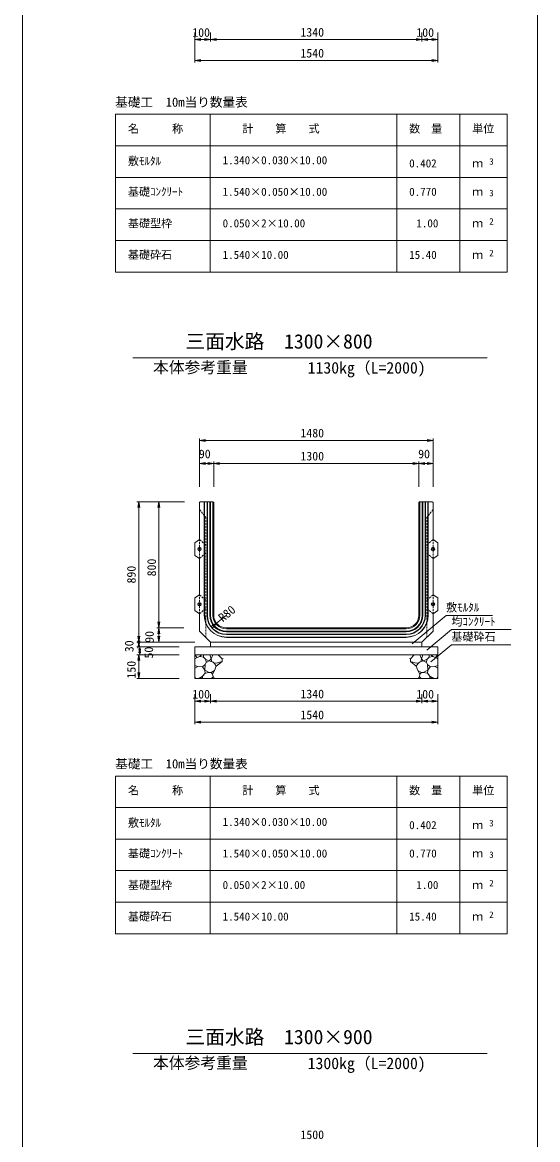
# Model space of a CAD drawing. Units: millimetres on the paper. Extents: x 0 to 840, y 0 to 594.
# Drawn here: x 538 to 603.4, y 298.4 to 440.1 of the extents above; entities that cross this region are included whole.
import ezdxf
from ezdxf.enums import TextEntityAlignment as Align

# ---------------------------------------------------------------- set-up
doc = ezdxf.new("R2010")
doc.units = ezdxf.units.MM
doc.linetypes.add('USER1', pattern=[0.375, 0.25, -0.125])
for name, color, linetype, lineweight in [('D-MTR-FRAM（材料表図枠）', 7, 'Continuous', 18), ('D-STR-DIM（寸法）', 7, 'Continuous', 18), ('D-STR-HTXT（旗揚げ）', 7, 'Continuous', 18), ('D-STR-STRn（構造物）', 7, 'Continuous', 18), ('D-STR（構造物外形線）', 1, 'Continuous', 18), ('D-TTL-TXT（文字）', 7, 'Continuous', 18)]:
    doc.layers.add(name, color=color, linetype=linetype, lineweight=lineweight)
doc.layers.add('D-MTR-TXT(文字列）', color=7, linetype='Continuous')
doc.layers.add('D-STR-TXT（文字）', color=7, linetype='Continuous')
doc.styles.add('ＭＳ ゴシック', font='')
doc.styles.get('ＭＳ ゴシック').set_extended_font_data('MS Gothic')

msp = doc.modelspace()

# ---------------------------------------------------------------- linework, layer by layer
at = {"layer": 'D-MTR-FRAM（材料表図枠）'}
for p, q in [((538.036, 574), (538.036, 20)), ((603.358, 574), (603.358, 20))]:
    msp.add_line(p, q, dxfattribs=at)
at = {"layer": 'D-MTR-FRAM（材料表図枠）', "color": 2}
for p, q in [((549.854, 428.442), (599.493, 428.442)), ((549.854, 408.442), (549.854, 428.442)), ((561.854, 408.442), (561.854, 428.442)), ((585.493, 408.442), (585.493, 428.442)), ((593.493, 415.642), (593.493, 428.442)), ((593.493, 408.442), (593.493, 428.442)), ((599.493, 408.442), (599.493, 428.442)), ((549.854, 424.442), (599.493, 424.442)), ((549.854, 420.442), (599.493, 420.442)), ((549.854, 416.442), (599.493, 416.442)), ((549.854, 412.442), (599.493, 412.442)), ((549.854, 408.442), (599.493, 408.442)), ((549.854, 344.537), (599.493, 344.537)), ((549.854, 324.537), (549.854, 344.537)), ((561.854, 324.537), (561.854, 344.537)), ((585.493, 324.537), (585.493, 344.537)), ((593.493, 331.737), (593.493, 344.537)), ((593.493, 324.537), (593.493, 344.537)), ((599.493, 324.537), (599.493, 344.537)), ((549.854, 340.537), (599.493, 340.537)), ((549.854, 336.537), (599.493, 336.537)), ((549.854, 332.537), (599.493, 332.537)), ((549.854, 328.537), (599.493, 328.537)), ((549.854, 324.537), (599.493, 324.537))]:
    msp.add_line(p, q, dxfattribs=at)
at = {"layer": 'D-STR-DIM（寸法）'}
for p, q in [((559.896, 438.823), (559.896, 437.671)), ((559.896, 438.823), (559.896, 435.017)), ((559.896, 437.921), (560.646, 438.046)), ((559.896, 437.921), (559.996, 437.921)), ((560.646, 437.796), (559.896, 437.921)), ((559.996, 437.921), (561.796, 437.921)), ((561.146, 438.046), (561.896, 437.921)), ((561.896, 437.921), (561.146, 437.796)), ((561.896, 437.921), (561.796, 437.921)), ((561.896, 438.823), (561.896, 437.671)), ((561.896, 438.823), (561.896, 437.671)), ((561.896, 437.921), (562.646, 438.046)), ((561.896, 437.921), (561.996, 437.921)), ((562.646, 437.796), (561.896, 437.921)), ((588.596, 437.921), (561.996, 437.921)), ((587.946, 438.046), (588.696, 437.921)), ((588.696, 437.921), (587.946, 437.796)), ((588.696, 437.921), (588.596, 437.921)), ((588.696, 438.823), (588.696, 437.671)), ((588.696, 438.823), (588.696, 437.671)), ((588.696, 437.921), (589.446, 438.046)), ((588.696, 437.921), (588.796, 437.921)), ((589.446, 437.796), (588.696, 437.921)), ((590.596, 437.921), (588.796, 437.921)), ((589.946, 438.046), (590.696, 437.921)), ((590.696, 437.921), (589.946, 437.796)), ((590.696, 437.921), (590.596, 437.921)), ((590.696, 438.823), (590.696, 437.671)), ((590.696, 438.823), (590.696, 435.017)), ((559.896, 435.267), (560.646, 435.392)), ((559.896, 435.267), (559.996, 435.267)), ((560.646, 435.142), (559.896, 435.267)), ((559.996, 435.267), (590.596, 435.267)), ((589.946, 435.392), (590.696, 435.267)), ((590.696, 435.267), (589.946, 435.142)), ((590.696, 435.267), (590.596, 435.267)), ((560.496, 381.218), (560.496, 387.348)), ((560.496, 387.098), (561.246, 387.223)), ((560.496, 387.098), (560.596, 387.098)), ((561.246, 386.973), (560.496, 387.098)), ((589.996, 387.098), (560.596, 387.098)), ((589.346, 387.223), (590.096, 387.098)), ((590.096, 387.098), (589.346, 386.973)), ((590.096, 387.098), (589.996, 387.098)), ((590.096, 381.218), (590.096, 387.348)), ((560.496, 381.218), (560.496, 384.425)), ((560.496, 384.175), (561.246, 384.3)), ((560.496, 384.175), (560.596, 384.175)), ((561.246, 384.05), (560.496, 384.175)), ((560.596, 384.175), (562.196, 384.175)), ((561.546, 384.3), (562.296, 384.175)), ((562.296, 384.175), (561.546, 384.05)), ((562.296, 384.175), (562.196, 384.175)), ((562.296, 381.218), (562.296, 384.425)), ((562.296, 381.218), (562.296, 384.425)), ((562.296, 384.175), (563.046, 384.3)), ((562.296, 384.175), (562.396, 384.175)), ((563.046, 384.05), (562.296, 384.175)), ((562.396, 384.175), (588.196, 384.175)), ((587.546, 384.3), (588.296, 384.175)), ((588.296, 384.175), (587.546, 384.05)), ((588.296, 384.175), (588.196, 384.175)), ((588.296, 381.218), (588.296, 384.425)), ((588.296, 381.218), (588.296, 384.425)), ((588.296, 384.175), (589.046, 384.3)), ((588.296, 384.175), (588.396, 384.175)), ((589.046, 384.05), (588.296, 384.175)), ((589.996, 384.175), (588.396, 384.175)), ((589.346, 384.3), (590.096, 384.175)), ((590.096, 384.175), (589.346, 384.05)), ((590.096, 384.175), (589.996, 384.175)), ((590.096, 381.218), (590.096, 384.425)), ((558.596, 379.318), (552.533, 379.318)), ((552.658, 378.568), (552.783, 379.318)), ((552.783, 379.318), (552.783, 379.218)), ((552.783, 379.318), (552.908, 378.568)), ((552.783, 379.218), (552.783, 361.618)), ((558.596, 379.318), (555.101, 379.318)), ((555.226, 378.568), (555.351, 379.318)), ((555.351, 379.318), (555.351, 379.218)), ((555.351, 379.318), (555.476, 378.568)), ((555.351, 379.218), (555.351, 363.418)), ((563.896, 364.918), (562.655, 363.908)), ((558.496, 363.318), (555.101, 363.318)), ((558.496, 363.318), (555.101, 363.318)), ((555.351, 363.318), (555.226, 364.068)), ((555.226, 362.568), (555.351, 363.318)), ((555.476, 364.068), (555.351, 363.318)), ((555.351, 363.318), (555.351, 363.418)), ((555.351, 363.318), (555.351, 363.218)), ((555.351, 363.318), (555.476, 362.568)), ((555.351, 363.218), (555.351, 361.618)), ((561.994, 363.532), (562.655, 363.908)), ((562.655, 363.908), (562.152, 363.338)), ((562.577, 363.845), (562.5, 363.782)), ((562.655, 363.908), (562.577, 363.845)), ((559.896, 361.518), (552.533, 361.518)), ((559.896, 361.518), (552.533, 361.518)), ((552.783, 361.518), (552.658, 362.268)), ((552.783, 360.918), (552.658, 361.668)), ((552.658, 360.768), (552.783, 361.518)), ((552.908, 362.268), (552.783, 361.518)), ((552.908, 361.668), (552.783, 360.918)), ((552.783, 361.518), (552.783, 361.618)), ((552.783, 361.518), (552.783, 361.418)), ((552.783, 361.518), (552.908, 360.768)), ((552.783, 361.418), (552.783, 361.018)), ((559.896, 361.518), (555.101, 361.518)), ((555.351, 361.518), (555.226, 362.268)), ((555.476, 362.268), (555.351, 361.518)), ((555.351, 361.518), (555.351, 361.618)), ((557.896, 360.918), (552.533, 360.918)), ((557.896, 359.918), (552.533, 359.918)), ((557.896, 360.918), (552.658, 360.918)), ((557.896, 359.918), (552.658, 359.918)), ((552.658, 359.168), (552.783, 359.918)), ((552.783, 360.918), (552.783, 361.018)), ((552.783, 360.168), (552.908, 360.918)), ((552.908, 359.918), (552.783, 360.668)), ((552.783, 359.918), (552.783, 359.818)), ((552.783, 359.918), (552.908, 359.168)), ((552.908, 360.918), (552.908, 360.818)), ((552.908, 360.918), (553.033, 360.168)), ((552.908, 360.818), (552.908, 360.018)), ((553.033, 360.668), (552.908, 359.918)), ((552.908, 359.918), (552.908, 360.018)), ((552.783, 359.818), (552.783, 357.018)), ((552.783, 356.918), (552.658, 357.668)), ((552.908, 357.668), (552.783, 356.918)), ((557.896, 356.918), (552.533, 356.918)), ((552.783, 356.918), (552.783, 357.018)), ((559.896, 354.918), (559.896, 353.766)), ((559.896, 354.918), (559.896, 351.112)), ((561.896, 354.918), (561.896, 353.766)), ((561.896, 354.918), (561.896, 353.766)), ((588.696, 354.918), (588.696, 353.766)), ((588.696, 354.918), (588.696, 353.766)), ((590.696, 354.918), (590.696, 353.766)), ((590.696, 354.918), (590.696, 351.112)), ((559.896, 354.016), (560.646, 354.141)), ((559.896, 354.016), (559.996, 354.016)), ((560.646, 353.891), (559.896, 354.016)), ((559.996, 354.016), (561.796, 354.016)), ((561.146, 354.141), (561.896, 354.016)), ((561.896, 354.016), (561.146, 353.891)), ((561.896, 354.016), (561.796, 354.016)), ((561.896, 354.016), (562.646, 354.141)), ((561.896, 354.016), (561.996, 354.016)), ((562.646, 353.891), (561.896, 354.016)), ((588.596, 354.016), (561.996, 354.016)), ((587.946, 354.141), (588.696, 354.016)), ((588.696, 354.016), (587.946, 353.891)), ((588.696, 354.016), (588.596, 354.016)), ((588.696, 354.016), (589.446, 354.141)), ((588.696, 354.016), (588.796, 354.016)), ((589.446, 353.891), (588.696, 354.016)), ((590.596, 354.016), (588.796, 354.016)), ((589.946, 354.141), (590.696, 354.016)), ((590.696, 354.016), (589.946, 353.891)), ((590.696, 354.016), (590.596, 354.016)), ((559.896, 351.362), (560.646, 351.487)), ((589.946, 351.487), (590.696, 351.362)), ((559.896, 351.362), (559.996, 351.362)), ((560.646, 351.237), (559.896, 351.362)), ((559.996, 351.362), (590.596, 351.362)), ((590.696, 351.362), (589.946, 351.237)), ((590.696, 351.362), (590.596, 351.362))]:
    msp.add_line(p, q, dxfattribs=at)
at = {"layer": 'D-STR-HTXT（旗揚げ）'}
for p, q in [((587.469, 361.279), (591.762, 364.886)), ((597.627, 364.886), (591.762, 364.886)), ((589.306, 360.479), (592.425, 363.1)), ((599.996, 363.1), (592.425, 363.1)), ((589.836, 359.012), (592.425, 361.188)), ((599.971, 361.188), (592.425, 361.188))]:
    msp.add_line(p, q, dxfattribs=at)
at = {"layer": 'D-STR-STRn（構造物）'}
for p, q in [((561.896, 361.518), (561.896, 360.918)), ((588.696, 361.518), (588.696, 360.918)), ((559.896, 360.918), (590.696, 360.918)), ((559.896, 356.918), (559.896, 360.918)), ((559.896, 359.918), (590.696, 359.918)), ((560.202, 359.571), (559.91, 359.918)), ((560.539, 359.679), (560.76, 359.918)), ((561.005, 359.605), (560.988, 359.918)), ((561.793, 359.918), (561.962, 359.385)), ((561.962, 359.385), (562.17, 359.918)), ((562.877, 359.918), (563.357, 359.383)), ((587.714, 359.918), (587.235, 359.383)), ((588.629, 359.385), (588.421, 359.918)), ((588.798, 359.918), (588.629, 359.385)), ((589.587, 359.605), (589.604, 359.918)), ((590.052, 359.679), (589.831, 359.918)), ((590.389, 359.571), (590.681, 359.918)), ((590.696, 356.918), (590.696, 360.918)), ((560.202, 359.571), (559.896, 359.39)), ((560.269, 358.411), (559.896, 358.568)), ((560.539, 359.679), (560.202, 359.571)), ((561.005, 359.605), (560.539, 359.679)), ((560.855, 358.401), (561.201, 358.669)), ((561.285, 359.298), (561.005, 359.605)), ((561.16, 357.978), (561.201, 358.669)), ((561.201, 358.669), (561.336, 358.941)), ((561.336, 358.941), (561.285, 359.298)), ((561.731, 359.145), (561.285, 359.298)), ((561.336, 358.941), (561.731, 359.145)), ((561.962, 359.385), (561.731, 359.145)), ((561.731, 359.145), (562.207, 358.969)), ((561.962, 359.385), (562.052, 359.026)), ((562.207, 358.969), (562.383, 358.801)), ((562.295, 358.885), (562.618, 358.854)), ((562.383, 358.801), (562.621, 358.484)), ((562.621, 358.484), (562.412, 357.925)), ((562.618, 358.854), (563.357, 359.043)), ((562.621, 358.484), (563.357, 359.043)), ((563.357, 359.383), (563.483, 359.446)), ((563.357, 359.383), (563.357, 359.043)), ((563.357, 359.043), (563.371, 359.04)), ((587.235, 359.383), (587.109, 359.446)), ((587.235, 359.043), (587.22, 359.04)), ((587.235, 359.383), (587.235, 359.043)), ((587.973, 358.854), (587.235, 359.043)), ((587.97, 358.484), (587.235, 359.043)), ((588.208, 358.801), (587.97, 358.484)), ((587.97, 358.484), (588.179, 357.925)), ((588.296, 358.885), (587.973, 358.854)), ((588.384, 358.969), (588.208, 358.801)), ((588.86, 359.145), (588.384, 358.969)), ((588.629, 359.385), (588.539, 359.026)), ((588.629, 359.385), (588.86, 359.145)), ((588.86, 359.145), (589.306, 359.298)), ((589.255, 358.941), (588.86, 359.145)), ((589.255, 358.941), (589.306, 359.298)), ((589.39, 358.669), (589.255, 358.941)), ((589.306, 359.298), (589.587, 359.605)), ((589.431, 357.978), (589.39, 358.669)), ((589.736, 358.401), (589.39, 358.669)), ((589.587, 359.605), (590.052, 359.679)), ((590.052, 359.679), (590.389, 359.571)), ((590.322, 358.411), (590.696, 358.568)), ((590.389, 359.571), (590.696, 359.39)), ((559.896, 358.198), (560.269, 358.411)), ((560.018, 356.918), (559.896, 357.175)), ((560.269, 358.411), (560.855, 358.401)), ((560.487, 356.971), (560.88, 357.187)), ((561.16, 357.978), (560.855, 358.401)), ((560.88, 357.187), (561.197, 357.589)), ((560.88, 357.187), (560.887, 356.986)), ((561.197, 357.589), (561.16, 357.978)), ((561.16, 357.978), (561.732, 357.668)), ((561.732, 357.668), (561.197, 357.589)), ((561.974, 357.65), (561.732, 357.668)), ((562.412, 357.925), (561.974, 357.65)), ((561.974, 357.65), (562.156, 357.463)), ((562.007, 356.918), (562.224, 357.135)), ((562.156, 357.463), (562.412, 357.925)), ((562.224, 357.135), (562.156, 357.463)), ((562.224, 357.135), (562.337, 357.031)), ((588.435, 357.463), (588.179, 357.925)), ((588.179, 357.925), (588.617, 357.65)), ((588.367, 357.135), (588.254, 357.031)), ((588.367, 357.135), (588.435, 357.463)), ((588.584, 356.918), (588.367, 357.135)), ((588.617, 357.65), (588.435, 357.463)), ((588.617, 357.65), (588.859, 357.668)), ((589.431, 357.978), (588.859, 357.668)), ((588.859, 357.668), (589.395, 357.589)), ((589.395, 357.589), (589.431, 357.978)), ((589.711, 357.187), (589.395, 357.589)), ((589.431, 357.978), (589.736, 358.401)), ((589.711, 357.187), (589.704, 356.986)), ((590.104, 356.971), (589.711, 357.187)), ((590.322, 358.411), (589.736, 358.401)), ((590.696, 358.198), (590.322, 358.411)), ((590.573, 356.918), (590.696, 357.175)), ((559.896, 356.918), (590.696, 356.918)), ((560.487, 356.971), (560.268, 356.918)), ((560.849, 356.985), (560.487, 356.971)), ((561, 356.918), (560.849, 356.985)), ((589.591, 356.918), (589.742, 356.985)), ((589.742, 356.985), (590.104, 356.971)), ((590.104, 356.971), (590.323, 356.918))]:
    msp.add_line(p, q, dxfattribs=at)
at = {"layer": 'D-STR（構造物外形線）'}
for p, q in [((560.596, 379.318), (560.496, 379.218)), ((560.496, 374.518), (560.496, 379.218)), ((560.596, 379.318), (562.196, 379.318)), ((561.096, 364.918), (561.096, 379.318)), ((561.136, 364.918), (561.136, 379.318)), ((561.456, 364.918), (561.456, 379.318)), ((561.496, 364.918), (561.496, 379.318)), ((561.796, 364.918), (561.796, 379.318)), ((561.876, 364.918), (561.876, 379.318)), ((562.176, 364.918), (562.176, 379.318)), ((562.196, 379.318), (562.296, 379.218)), ((562.296, 364.918), (562.296, 379.218)), ((588.396, 379.318), (588.296, 379.218)), ((588.296, 364.918), (588.296, 379.218)), ((588.396, 379.318), (589.996, 379.318)), ((588.416, 364.918), (588.416, 379.318)), ((588.716, 364.918), (588.716, 379.318)), ((588.796, 364.918), (588.796, 379.318)), ((589.096, 364.918), (589.096, 379.318)), ((589.136, 364.918), (589.136, 379.318)), ((589.456, 364.918), (589.456, 379.318)), ((589.496, 364.918), (589.496, 379.318)), ((589.996, 379.318), (590.096, 379.218)), ((590.096, 374.518), (590.096, 379.218)), ((560.496, 374.518), (559.896, 374.118)), ((559.896, 372.518), (559.896, 374.118)), ((590.096, 374.518), (590.696, 374.118)), ((590.696, 372.518), (590.696, 374.118)), ((559.896, 372.518), (560.496, 372.118)), ((560.496, 367.518), (560.496, 372.118)), ((590.696, 372.518), (590.096, 372.118)), ((590.096, 367.518), (590.096, 372.118)), ((560.496, 367.518), (559.896, 367.118)), ((559.896, 365.518), (559.896, 367.118)), ((590.096, 367.518), (590.696, 367.118)), ((590.696, 365.518), (590.696, 367.118)), ((559.896, 365.518), (560.496, 365.118)), ((560.496, 362.918), (560.496, 365.118)), ((590.696, 365.518), (590.096, 365.118)), ((590.096, 362.918), (590.096, 365.118)), ((560.496, 362.918), (561.896, 361.518)), ((586.696, 363.318), (563.896, 363.318)), ((586.696, 363.198), (563.896, 363.198)), ((586.696, 362.898), (563.896, 362.898)), ((586.696, 362.818), (563.896, 362.818)), ((590.096, 362.918), (588.696, 361.518)), ((561.896, 361.518), (588.696, 361.518)), ((586.696, 362.518), (563.896, 362.518)), ((586.696, 362.478), (563.896, 362.478)), ((586.696, 362.158), (563.896, 362.158)), ((586.696, 362.118), (563.896, 362.118))]:
    msp.add_line(p, q, dxfattribs=at)
at = {"layer": 'D-STR（構造物外形線）', "linetype": 'USER1'}
for p, q in [((560.496, 378.318), (561.296, 377.318)), ((590.096, 378.318), (589.296, 377.318)), ((561.296, 362.118), (561.296, 377.318)), ((589.296, 362.118), (589.296, 377.318)), ((560.496, 374.518), (561.296, 373.818)), ((560.496, 372.118), (560.496, 374.518)), ((590.096, 374.518), (589.296, 373.818)), ((590.096, 372.118), (590.096, 374.518)), ((560.496, 372.118), (561.296, 372.818)), ((590.096, 372.118), (589.296, 372.818)), ((560.496, 367.518), (561.296, 366.818)), ((560.496, 365.118), (560.496, 367.518)), ((590.096, 367.518), (589.296, 366.818)), ((590.096, 365.118), (590.096, 367.518)), ((560.496, 365.118), (561.296, 365.818)), ((590.096, 365.118), (589.296, 365.818))]:
    msp.add_line(p, q, dxfattribs=at)
at = {"layer": 'D-STR（構造物外形線）'}
for centre, radius in [((560.496, 373.318), 0.22), ((560.496, 373.318), 0.16), ((590.096, 373.318), 0.22), ((590.096, 373.318), 0.16), ((560.496, 366.318), 0.22), ((560.496, 366.318), 0.16), ((590.096, 366.318), 0.22), ((590.096, 366.318), 0.16)]:
    msp.add_circle(centre, radius, dxfattribs=at)
for centre, radius, start, end in [((563.896, 364.918), 2.8, 180, 270), ((563.896, 364.918), 2.76, 180, 270), ((563.896, 364.918), 2.44, 180, 270), ((563.896, 364.918), 2.4, 180, 270), ((563.896, 364.918), 2.1, 180, 270), ((563.896, 364.918), 2.02, 180, 270), ((563.896, 364.918), 1.72, 180, 270), ((563.896, 364.918), 1.6, 180, 270), ((586.696, 364.918), 2.8, 270, 0), ((586.696, 364.918), 2.76, 270, 0), ((586.696, 364.918), 2.44, 270, 0), ((586.696, 364.918), 2.4, 270, 0), ((586.696, 364.918), 2.1, 270, 0), ((586.696, 364.918), 2.02, 270, 0), ((586.696, 364.918), 1.72, 270, 0), ((586.696, 364.918), 1.6, 270, 0)]:
    msp.add_arc(centre, radius, start, end, dxfattribs=at)
at = {"layer": 'D-TTL-TXT（文字）'}
for p, q in [((552.059, 397.546), (596.938, 397.546)), ((552.059, 309.345), (596.938, 309.345))]:
    msp.add_line(p, q, dxfattribs=at)

# ---------------------------------------------------------------- texts
at = {"layer": 'D-MTR-FRAM（材料表図枠）', "style": 'ＭＳ ゴシック'}
for s, p in [('100', (559.577, 437.941)), ('1340', (573.289, 437.971)), ('100', (587.977, 437.941)), ('1540', (573.289, 435.317)), ('1480', (573.289, 387.148)), ('90', (560.41, 384.5)), ('1300', (573.289, 384.225)), ('90', (588.21, 384.5)), ('100', (559.577, 354.036)), ('1340', (573.289, 354.066)), ('100', (587.977, 354.036)), ('1540', (573.289, 351.412)), ('1500', (573.289, 298.171))]:
    msp.add_text(s, height=1.1, dxfattribs=at).set_placement(p, align=Align.BOTTOM_LEFT)
for s, rotation, p in [('800', 90, (555.301, 369.853)), ('890', 90, (552.733, 368.953)), ('R80', 39.157, (563.648, 363.749)), ('90', 90, (555.026, 361.432)), ('30', 90, (552.458, 360.24)), ('50', 90, (554.938, 359.44)), ('150', 90, (552.733, 356.899))]:
    msp.add_text(s, height=1.1, rotation=rotation, dxfattribs=at).set_placement(p, align=Align.BOTTOM_LEFT)
at = {"layer": 'D-MTR-TXT(文字列）', "style": 'ＭＳ ゴシック'}
for s, height, p in [('基礎工\u300010m当り数量表', 1.173, (549.81, 429.052)), ('名\u3000\u3000\u3000称', 1.026, (551.423, 425.803)), ('計\u3000\u3000算\u3000\u3000式', 1.026, (565.919, 425.803)), ('数\u3000量', 1.026, (587.062, 425.803)), ('単位', 1.026, (595.062, 425.803)), ('敷ﾓﾙﾀﾙ', 1.026, (551.423, 421.697)), ('1.340×0.030×10.00', 1.026, (563.423, 421.803)), ('0.402', 1.026, (587.073, 421.403)), ('ｍ', 1.026, (595.062, 421.403)), ('3', 0.821, (597.223, 421.805)), ('基礎ｺﾝｸﾘｰﾄ', 1.026, (551.423, 417.803)), ('1.540×0.050×10.00', 1.026, (563.423, 417.803)), ('0.770', 1.026, (587.073, 417.803)), ('ｍ', 1.026, (595.062, 417.803)), ('3', 0.821, (597.223, 417.805)), ('基礎型枠', 1.026, (551.423, 413.803)), ('0.050×2×10.00', 1.026, (563.423, 413.803)), ('1.00', 1.026, (587.983, 413.803)), ('2', 0.821, (597.223, 414.205)), ('ｍ', 1.026, (595.062, 413.803)), ('基礎砕石', 1.026, (551.423, 409.803)), ('1.540×10.00', 1.026, (563.423, 409.803)), ('15.40', 1.026, (587.073, 409.803)), ('ｍ', 1.026, (595.062, 409.803)), ('2', 0.821, (597.223, 410.205)), ('基礎工\u300010m当り数量表', 1.173, (549.81, 345.147)), ('名\u3000\u3000\u3000称', 1.026, (551.423, 341.898)), ('計\u3000\u3000算\u3000\u3000式', 1.026, (565.919, 341.898)), ('数\u3000量', 1.026, (587.062, 341.898)), ('単位', 1.026, (595.062, 341.898)), ('敷ﾓﾙﾀﾙ', 1.026, (551.423, 337.792)), ('1.340×0.030×10.00', 1.026, (563.423, 337.898)), ('0.402', 1.026, (587.073, 337.498)), ('3', 0.821, (597.223, 337.9)), ('ｍ', 1.026, (595.062, 337.498)), ('基礎ｺﾝｸﾘｰﾄ', 1.026, (551.423, 333.898)), ('1.540×0.050×10.00', 1.026, (563.423, 333.898)), ('0.770', 1.026, (587.073, 333.898)), ('ｍ', 1.026, (595.062, 333.898)), ('3', 0.821, (597.223, 333.9)), ('基礎型枠', 1.026, (551.423, 329.898)), ('0.050×2×10.00', 1.026, (563.423, 329.898)), ('1.00', 1.026, (587.983, 329.898)), ('ｍ', 1.026, (595.062, 329.898)), ('2', 0.821, (597.223, 330.3)), ('基礎砕石', 1.026, (551.423, 325.898)), ('2', 0.821, (597.223, 326.3)), ('1.540×10.00', 1.026, (563.423, 325.898)), ('15.40', 1.026, (587.073, 325.898)), ('ｍ', 1.026, (595.062, 325.898))]:
    msp.add_text(s, height=height, dxfattribs=at).set_placement(p, align=Align.BOTTOM_LEFT)
at = {"layer": 'D-STR-TXT（文字）', "style": 'ＭＳ ゴシック'}
for s, p in [('敷ﾓﾙﾀﾙ', (591.762, 365.086)), ('均ｺﾝｸﾘｰﾄ', (592.425, 363.3)), ('基礎砕石', (592.425, 361.388))]:
    msp.add_text(s, height=1.026, dxfattribs=at).set_placement(p, align=Align.BOTTOM_LEFT)
at = {"layer": 'D-TTL-TXT（文字）', "style": 'ＭＳ ゴシック'}
for s, height, p in [('三面水路\u30001300×800', 1.833, (558.71, 398.183)), ('本体参考重量', 1.466, (554.601, 395.188)), ('1130kg（L=2000)', 1.466, (574.201, 395.129)), ('三面水路\u30001300×900', 1.833, (558.71, 309.982)), ('本体参考重量', 1.466, (554.601, 306.987)), ('1300kg（L=2000)', 1.466, (574.201, 306.928))]:
    msp.add_text(s, height=height, dxfattribs=at).set_placement(p, align=Align.BOTTOM_LEFT)

doc.saveas('drawing.dxf')
